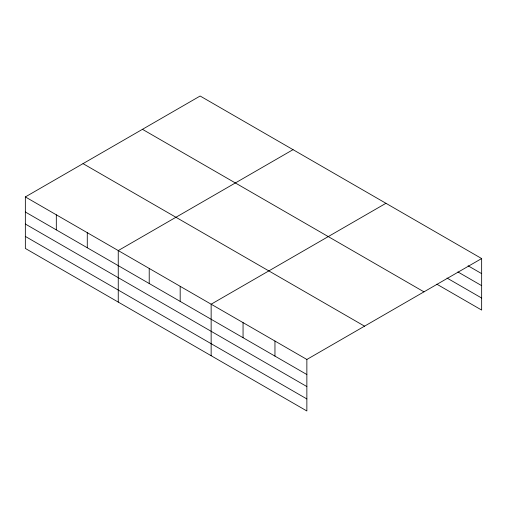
<?xml version="1.0" encoding="UTF-8"?>
<svg xmlns="http://www.w3.org/2000/svg" width="507" height="507" viewBox="0 0 507 507"><rect width="100%" height="100%" fill="white"/><g stroke="black" fill="none" stroke-linecap="round" stroke-linejoin="round"><path stroke-width="0.76" d="M25.35 196.931L306.862 359.463L306.862 410.981L25.35 248.449L25.35 196.931L200.138 96.019L481.65 258.551L481.65 310.069L436.85 284.199M293.033 149.66L118.251 250.572L118.251 302.083M385.935 203.294L211.146 304.206L211.146 355.718M306.862 359.463L481.65 258.551M468.075 265.788L481.65 273.628M457.891 271.936L481.65 285.65M447.028 278.051L481.65 298.04M142.454 129.323L423.972 291.855M83.028 163.634L364.546 326.166M25.35 212.008L306.862 374.54M25.35 224.031L306.862 386.562M25.35 236.42L306.862 398.952M274.959 341.046L274.959 356.117M243.056 322.623L243.056 337.7M180.181 286.328L180.181 301.399M149.216 268.45L149.216 283.521M87.28 232.694L87.28 247.765M56.315 214.81L56.315 229.886"/></g></svg>
